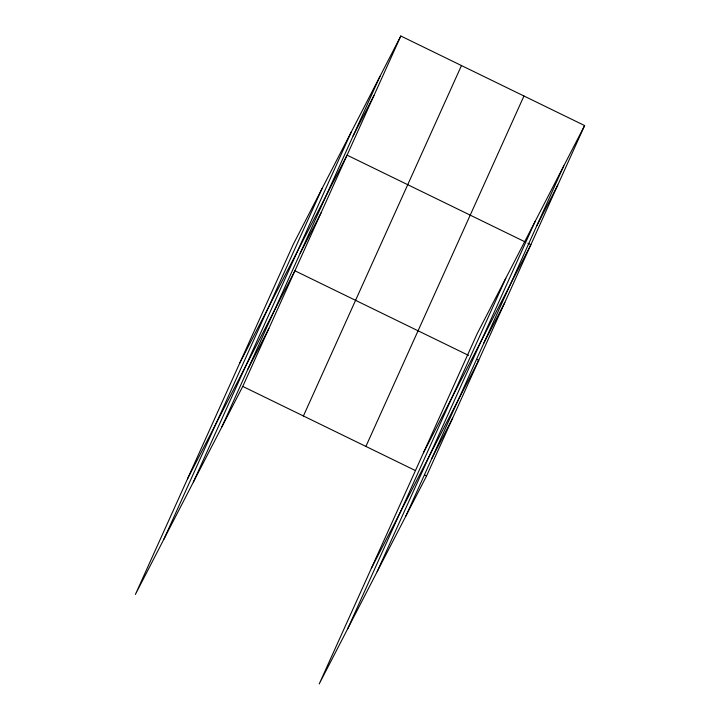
<?xml version="1.0" encoding="UTF-8"?>
<svg xmlns="http://www.w3.org/2000/svg" width="720" height="720" viewBox="0 0 720 720"><rect width="100%" height="100%" fill="white"/><g stroke="black" fill="none" stroke-linecap="round" stroke-linejoin="round"><path stroke-width="1.08" d="M163.935 539.127L321.993 188.703M193.356 482.13L351.414 131.706M221.904 426.816L379.962 76.392M400.815 36L293.445 244.017L135.387 594.441L242.757 386.424L400.815 36L584.613 125.559L426.555 475.983L319.185 684L477.243 333.576L584.613 125.559M303.408 415.98L461.466 65.556M365.904 446.427L523.962 96.003M347.742 628.686L505.8 278.262M377.154 571.689L535.212 221.265M405.711 516.375L563.76 165.951M353.097 135.963L373.941 95.571M239.706 363.168L347.076 155.142L524.808 241.74M300.141 253.359L320.994 212.967M187.542 478.809L294.912 270.783L468.603 355.41M247.986 369L268.83 328.608M536.895 225.522L557.739 185.13M423.504 452.718L530.874 244.701L527.841 243.225M483.948 342.909L504.792 302.517M371.349 568.359L478.719 360.342L476.694 359.352M431.784 458.55L452.637 418.158M242.757 386.424L415.44 470.565M424.539 474.993L426.555 475.983"/></g></svg>
